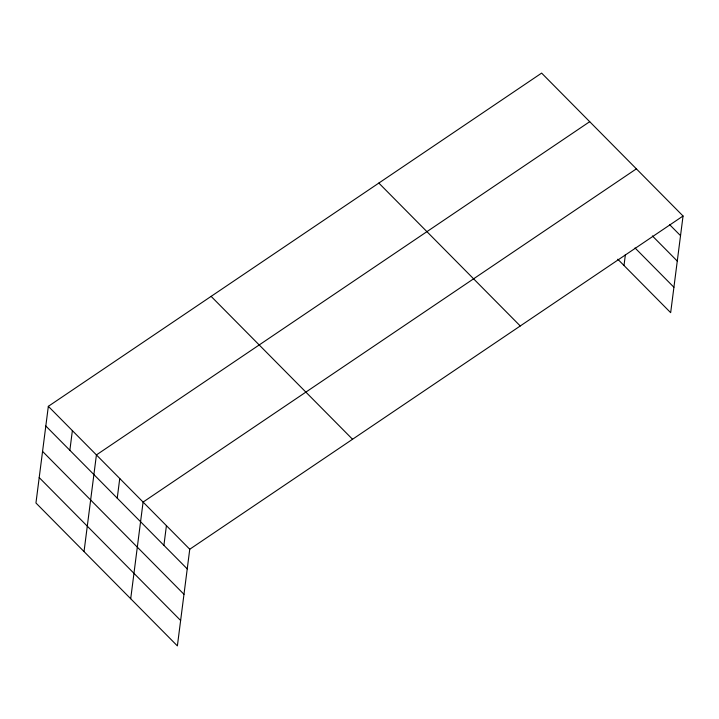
<?xml version="1.0" encoding="UTF-8"?>
<svg xmlns="http://www.w3.org/2000/svg" width="719" height="719" viewBox="0 0 719 719"><rect width="100%" height="100%" fill="white"/><g stroke="black" fill="none" stroke-linecap="round" stroke-linejoin="round"><path stroke-width="1.08" d="M48.335 406.334L35.95 502.994L177.377 645.896L189.753 549.235L683.05 216.006L541.623 73.104L48.335 406.334L189.753 549.235M69.86 450.283L72.376 430.627M84.033 551.581L96.418 454.92L589.706 121.691M117.233 498.159L119.749 478.503M130.705 598.738L143.09 502.078L636.378 168.848M163.905 545.317L166.422 525.661M624.002 265.509L625.413 254.463M683.05 216.006L670.665 312.666L617.774 259.217M669.641 224.67L680.534 235.67M652.385 235.931L677.28 261.078M635.03 247.956L673.919 287.258M378.841 183.066L520.259 325.977M211.116 296.363L352.544 439.273M45.809 425.99L187.237 568.9M42.556 451.397L183.983 594.307M39.203 477.578L180.631 620.488"/></g></svg>
